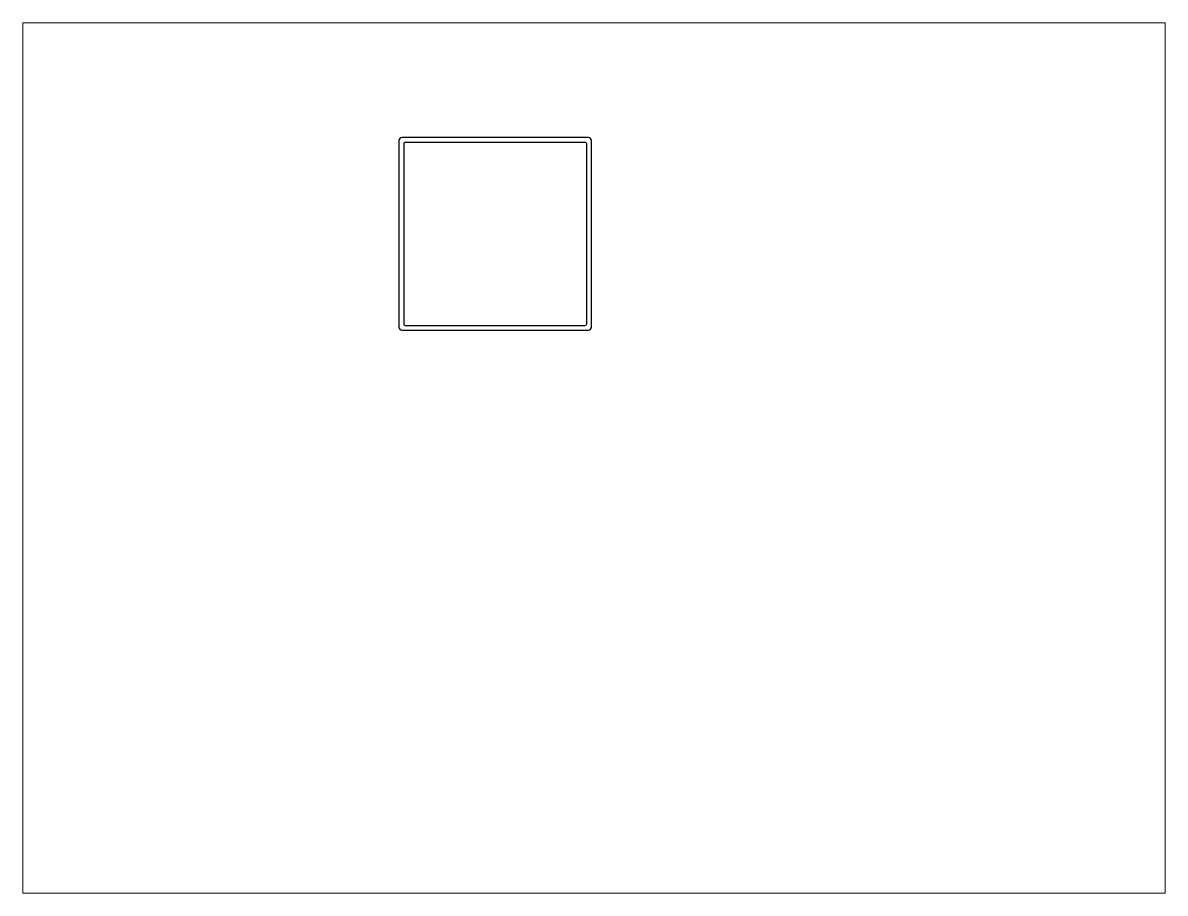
# Paper-space layout 'Layout1' of a CAD drawing. Extents: x 27 to 240, y 20 to 183.
# The model-space entities are those that its viewports show. They can reach past a viewport. Long polylines and large blocks are cut down to what shows.
import ezdxf

# ---------------------------------------------------------------- set-up
doc = ezdxf.new("R2010")
doc.units = 0
doc.header["$LTSCALE"] = 15
doc.layers.get('0').update_dxf_attribs({"linetype": 'CONTINUOUS'})

msp = doc.modelspace()

# ---------------------------------------------------------------- linework, layer by layer
for points in [[(188.66, 173.48, 0.414214), (189.66, 174.48), (189.66, 237.48, 0.414214), (188.66, 238.48), (125.66, 238.48, 0.414214), (124.66, 237.48), (124.66, 174.48, 0.414214), (125.66, 173.48)], [(187.56, 175.08, 0.414214), (188.06, 175.58), (188.06, 236.38, 0.414214), (187.56, 236.88), (126.76, 236.88, 0.414214), (126.26, 236.38), (126.26, 175.58, 0.414214), (126.76, 175.08)]]:
    msp.add_lwpolyline(points, format="xyb", close=True)

psp = doc.layouts.get("Layout1")

# ---------------------------------------------------------------- viewports
at = {"layer": '0', "color": 0, "linetype": 'BYBLOCK', "ltscale": 0.05}
psp.add_viewport(center=(133.35, 101.6), size=(213.36, 162.56), view_center_point=(190.51, 130.3), view_height=293.8955, dxfattribs=at)

doc.saveas('drawing.dxf')
